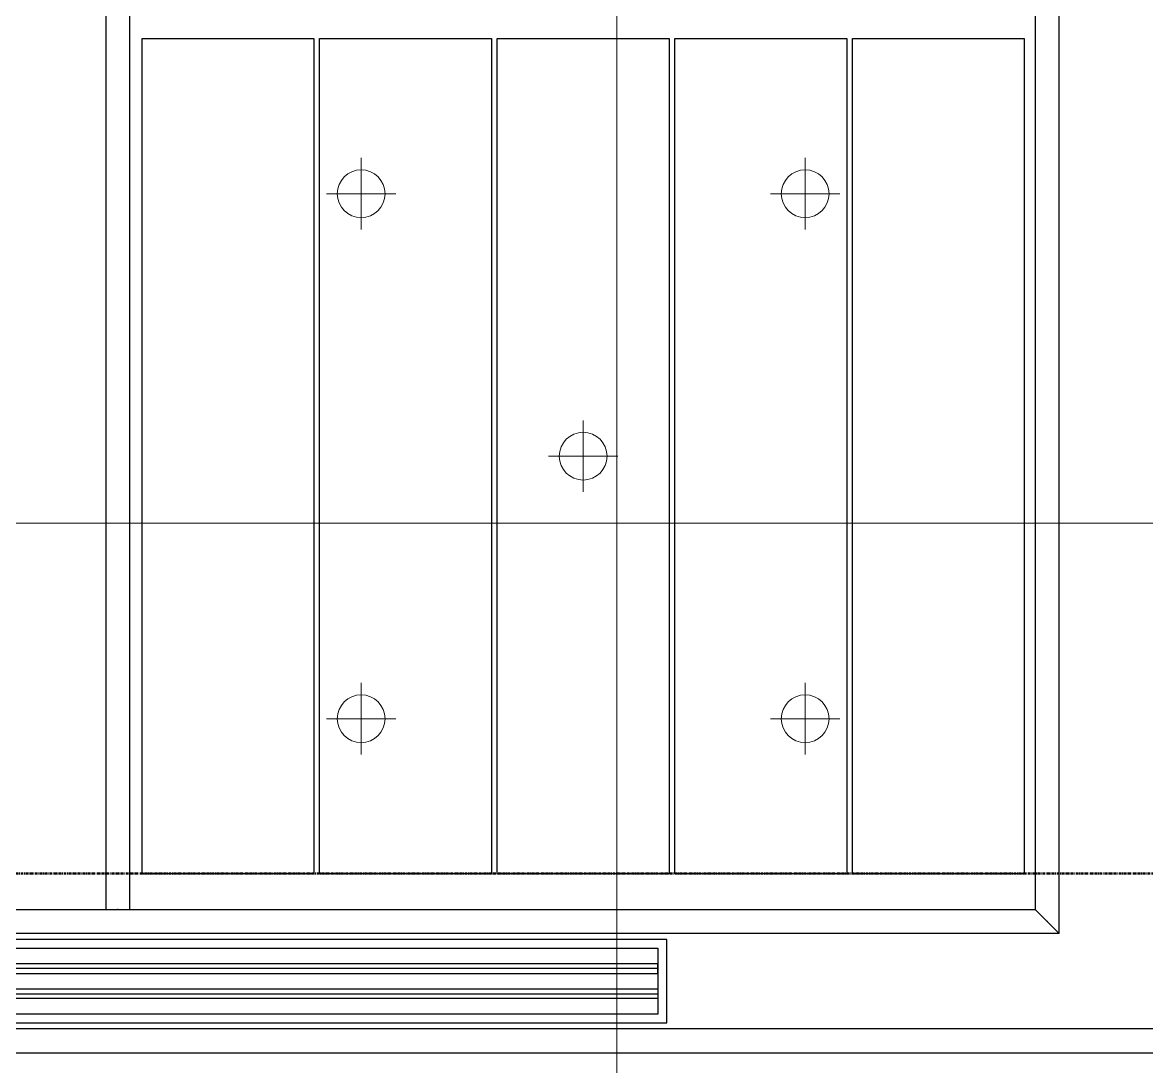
# Model space of a CAD drawing. Header units: millimetres. Extents: x -795739 to -715748, y -34378 to 22353.
# Drawn here: x -741357 to -739003, y 4733 to 6920 of the extents above; entities that cross this region are included whole.
import ezdxf
from ezdxf.xclip import XClip

# ---------------------------------------------------------------- set-up
doc = ezdxf.new("R2010")
doc.units = ezdxf.units.MM
doc.header["$XCLIPFRAME"] = 0
doc.linetypes.add('DPA_Grid _ Level 100', pattern=[10, 5.5, -1.6, 1.3, -1.6])
for name, color, linetype in [('000 - WIPEOUT', 250, 'Continuous'), ('001 - ASCESSORIES', 251, 'Continuous'), ('008 - LIGHTING', 1, 'Continuous'), ('A04_TUBE SERIES', 2, 'Continuous'), ('A11_ALU.SOLID SHEET', 2, 'Continuous')]:
    doc.layers.add(name, color=color, linetype=linetype)
for name, color, linetype, lineweight in [('A-ANNO-NOTE', 3, 'Continuous', 25), ('A-DETL-GENF', 2, 'Continuous', 9), ('E-LITE-EQPM', 2, 'Continuous', 9), ('G-ANNO-SECL', 3, 'Continuous', 9)]:
    doc.layers.add(name, color=color, linetype=linetype, lineweight=lineweight)

# ---------------------------------------------------------------- blocks, each defined once
blk = doc.blocks.new('DPA_AN_Section Line - UP-Left-14405020-4282-01 ENLARGED LOWER PLATFORM LEVEL - REFLECTED CEILING PLAN - SHEET 3')
at = {"layer": 'A-ANNO-NOTE', "lineweight": 9}
blk.add_line((7.5, 0), (90, 0), dxfattribs=at)
blk = doc.blocks.new('DPA_AN_Section Line - UP-Left-16619115-4282-01 ENLARGED LOWER PLATFORM LEVEL - REFLECTED CEILING PLAN - SHEET 3')
at = {"layer": 'A-ANNO-NOTE', "lineweight": 9}
blk.add_line((7.5, 0), (45, 0), dxfattribs=at)
blk = doc.blocks.new('*U668')
at = {"layer": '001 - ASCESSORIES', "color": 0, "linetype": 'ByBlock'}
blk.add_lwpolyline([(800, 87.5), (-800, 87.5), (-800, -87.5), (800, -87.5)], close=True, dxfattribs=at)
at = {"layer": '001 - ASCESSORIES', "linetype": 'ByBlock'}
for points in [[(-781.5, 69), (781.5, 69), (781.5, -69), (-781.5, -69)], [(781.5, 36.3), (-781.5, 36.3), (-781.5, 16.3), (781.5, 16.3)], [(-781.5, -16.3), (781.5, -16.3), (781.5, -36.3), (-781.5, -36.3)]]:
    blk.add_lwpolyline(points, close=True, dxfattribs=at)
for points in [[(781.5, 26.3), (-781.5, 26.3)], [(-781.5, -26.3), (781.5, -26.3)]]:
    blk.add_lwpolyline(points, dxfattribs=at)
blk = doc.blocks.new('*U687')
blk.add_attdef('EXTR.OVL-LENGTH_', (-25, -59.1), '', height=5)
blk.add_wipeout([(-25, 0), (25, 0), (25, 1900), (-25, 1900)]).dxf.layer = '000 - WIPEOUT'
blk.add_point((0, 0))
at = {"layer": 'A04_TUBE SERIES', "color": 0}
blk.add_lwpolyline([(-25, 0), (25, 0), (25, 1900), (-25, 1900)], close=True, dxfattribs=at)
blk = doc.blocks.new('*U788')
at = {"color": 6}
blk.add_point((-37.5, 0), dxfattribs=at)
at = {"color": 3}
for points in [[(-875, 924), (875, 924), (875, 564), (-875, 564)], [(-875, 552), (875, 552), (875, 192), (-875, 192)], [(-875, -192), (875, -192), (875, -552), (-875, -552)], [(-875, -564), (875, -564), (875, -924), (-875, -924)]]:
    blk.add_wipeout(points, dxfattribs=at).dxf.layer = '000 - WIPEOUT'
at = {"layer": 'A11_ALU.SOLID SHEET', "color": 0, "linetype": 'ByBlock'}
for points in [[(875, 564), (-875, 564), (-875, 924), (875, 924)], [(875, 192), (-875, 192), (-875, 552), (875, 552)], [(875, -552), (-875, -552), (-875, -192), (875, -192)], [(875, -924), (-875, -924), (-875, -564), (875, -564)]]:
    blk.add_lwpolyline(points, close=True, dxfattribs=at)
at = {"color": 3}
blk.add_wipeout([(-875, 180), (875, 180), (875, -180), (-875, -180)], dxfattribs=at).dxf.layer = '000 - WIPEOUT'
at = {"layer": 'A11_ALU.SOLID SHEET', "color": 0, "linetype": 'ByBlock'}
blk.add_lwpolyline([(875, -180), (-875, -180), (-875, 180), (875, 180)], close=True, dxfattribs=at)
blk = doc.blocks.new('*U789')
blk.add_attdef('EXTR.OVL-LENGTH_', (-25, -59.1), '', height=5)
blk.add_wipeout([(-25, 25), (25, -25), (25, 1975), (-25, 1925)]).dxf.layer = '000 - WIPEOUT'
blk.add_point((0, 0))
at = {"layer": 'A04_TUBE SERIES', "color": 0}
blk.add_lwpolyline([(-25, 25), (25, -25), (25, 1975), (-25, 1925)], close=True, dxfattribs=at)
blk = doc.blocks.new('*U683')
blk.add_attdef('EXTR.OVL-LENGTH_', (-25, -59.1), '', height=5)
blk.add_wipeout([(-25, 25), (25, -25), (25, 6873.5), (-25, 6823.5)]).dxf.layer = '000 - WIPEOUT'
at = {"layer": 'A04_TUBE SERIES', "color": 0}
blk.add_lwpolyline([(-25, 25), (25, -25), (25, 6873.5), (-25, 6823.5)], close=True, dxfattribs=at)
blk = doc.blocks.new('*U684')
blk.add_attdef('EXTR.OVL-LENGTH_', (-25, -59.1), '', height=5)
blk.add_wipeout([(-25, -25), (25, 25), (25, 6317.5), (-25, 6367.5)]).dxf.layer = '000 - WIPEOUT'
at = {"layer": 'A04_TUBE SERIES', "color": 0}
blk.add_lwpolyline([(-25, -25), (25, 25), (25, 6317.5), (-25, 6367.5)], close=True, dxfattribs=at)
blk = doc.blocks.new('*U901')
at = {"layer": 'A04_TUBE SERIES', "color": 0, "linetype": 'ByBlock'}
for name, p in [('*U789', (6620.5, 275)), ('*U687', (4674, 300))]:
    blk.add_blockref(name, p, dxfattribs=at)
at = {"layer": 'A04_TUBE SERIES', "color": 0, "linetype": 'ByBlock', "rotation": 269.9999999999478}
blk.add_blockref('*U683', (25, 25), dxfattribs=at)
at = {"layer": 'A11_ALU.SOLID SHEET', "color": 0, "linetype": 'ByBlock', "rotation": 90}
blk.add_blockref('*U788', (5648.8, 1250), dxfattribs=at)
at = {"layer": 'A04_TUBE SERIES', "color": 0, "linetype": 'ByBlock', "xscale": -1, "rotation": 269.9999999999478}
blk.add_blockref('*U684', (278, 275), dxfattribs=at)
blk = doc.blocks.new('*U1025')
at = {"layer": '008 - LIGHTING'}
blk.add_blockref('*U668', (3874.5, 1332.5), dxfattribs=at)
at = {"layer": 'A11_ALU.SOLID SHEET'}
blk.add_blockref('*U901', (-1149.3, 1182.5), dxfattribs=at)
blk = doc.blocks.new('LGF_DL_SAA_LowPower_DL1a1 - LGF_DL_SAA_LowPower_DL1a-12437659-4180-01 LOWER PLATFORM LEVEL - REFLECTED CEILING PLAN')
at = {"layer": 'A-DETL-GENF'}
for p, q in [((0, 75), (0, -75)), ((72.5, 0), (-72.5, 0))]:
    blk.add_line(p, q, dxfattribs=at)
blk.add_circle((0, 0), 50, dxfattribs=at)
blk = doc.blocks.new('LGF_DL_SAA_LowPower_DL1a1 - LGF_DL_SAA_LowPower_DL1a-12438006-4180-01 LOWER PLATFORM LEVEL - REFLECTED CEILING PLAN')
at = {"layer": 'A-DETL-GENF'}
for p, q in [((0, -75), (0, 75)), ((72.5, 0), (-72.5, 0))]:
    blk.add_line(p, q, dxfattribs=at)
blk.add_circle((0, 0), 50, dxfattribs=at)
blk = doc.blocks.new('C-1-PP19-AR-4180-01-B_20250908-040939_EXDOWNLIGHT')
at = {"layer": 'E-LITE-EQPM'}
for name, p, rotation in [('LGF_DL_SAA_LowPower_DL1a1 - LGF_DL_SAA_LowPower_DL1a-12437659-4180-01 LOWER PLATFORM LEVEL - REFLECTED CEILING PLAN', (4034.5, 2982.5), 359.9999881697653), ('LGF_DL_SAA_LowPower_DL1a1 - LGF_DL_SAA_LowPower_DL1a-12437659-4180-01 LOWER PLATFORM LEVEL - REFLECTED CEILING PLAN', (4964.5, 2982.5), 359.9999881697653), ('LGF_DL_SAA_LowPower_DL1a1 - LGF_DL_SAA_LowPower_DL1a-12437659-4180-01 LOWER PLATFORM LEVEL - REFLECTED CEILING PLAN', (4499.5, 2432.5), 359.9999881697653), ('LGF_DL_SAA_LowPower_DL1a1 - LGF_DL_SAA_LowPower_DL1a-12438006-4180-01 LOWER PLATFORM LEVEL - REFLECTED CEILING PLAN', (4034.5, 1882.5), 1.18302346677688e-05), ('LGF_DL_SAA_LowPower_DL1a1 - LGF_DL_SAA_LowPower_DL1a-12438006-4180-01 LOWER PLATFORM LEVEL - REFLECTED CEILING PLAN', (4964.5, 1882.5), 1.18302346677688e-05)]:
    blk.add_blockref(name, p, dxfattribs=dict(at, rotation=rotation))

msp = doc.modelspace()

# ---------------------------------------------------------------- block references
ref = msp.add_blockref('*U1025', (-744682.4, 3579))
XClip(ref).set_block_clipping_path([(-45801.3280238605, -9620.0077451947), (23704.0078937773, 10334.9999958097)])

# ---------------------------------------------------------------- next in the draw order: linework, layer by layer
at = {"layer": 'G-ANNO-SECL', "linetype": 'DPA_Grid _ Level 100', "lineweight": 50}
msp.add_line((-793911.1, 5128.6), (-721435.3, 5139.9), dxfattribs=at)

# ---------------------------------------------------------------- next in the draw order: block references
ref = msp.add_blockref('C-1-PP19-AR-4180-01-B_20250908-040939_EXDOWNLIGHT', (-744682.4, 3579))
XClip(ref).set_block_clipping_path([(-45801.3280238605, -9620.0077451947), (23704.0078937773, 10334.9999958097)])
at = {"layer": 'A-ANNO-NOTE', "xscale": 100, "yscale": 100, "zscale": 100, "rotation": 269.9999999999999}
msp.add_blockref('DPA_AN_Section Line - UP-Left-16619115-4282-01 ENLARGED LOWER PLATFORM LEVEL - REFLECTED CEILING PLAN - SHEET 3', (-740112.7, 8759), dxfattribs=at)
at = {"layer": 'A-ANNO-NOTE', "xscale": 100, "yscale": 100, "zscale": 100}
msp.add_blockref('DPA_AN_Section Line - UP-Left-14405020-4282-01 ENLARGED LOWER PLATFORM LEVEL - REFLECTED CEILING PLAN - SHEET 3', (-746907.8, 5871.4), dxfattribs=at)

doc.saveas('drawing.dxf')
